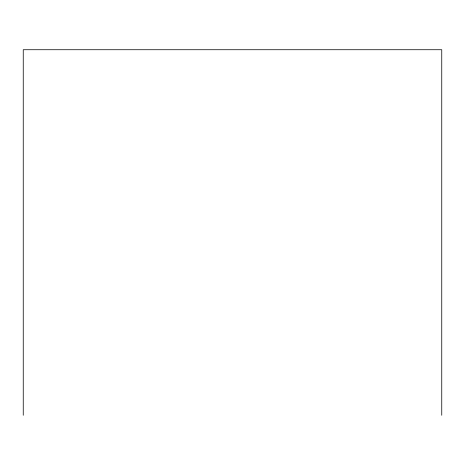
<?xml version="1.0" encoding="UTF-8"?>
<svg xmlns="http://www.w3.org/2000/svg" width="465" height="465" viewBox="0 0 465 465"><rect width="100%" height="100%" fill="white"/><g stroke="black" fill="none" stroke-linecap="round" stroke-linejoin="round"><path stroke-width="0.7" d="M441.75 415.274L441.75 49.726L23.25 49.726L23.25 415.274"/></g></svg>
